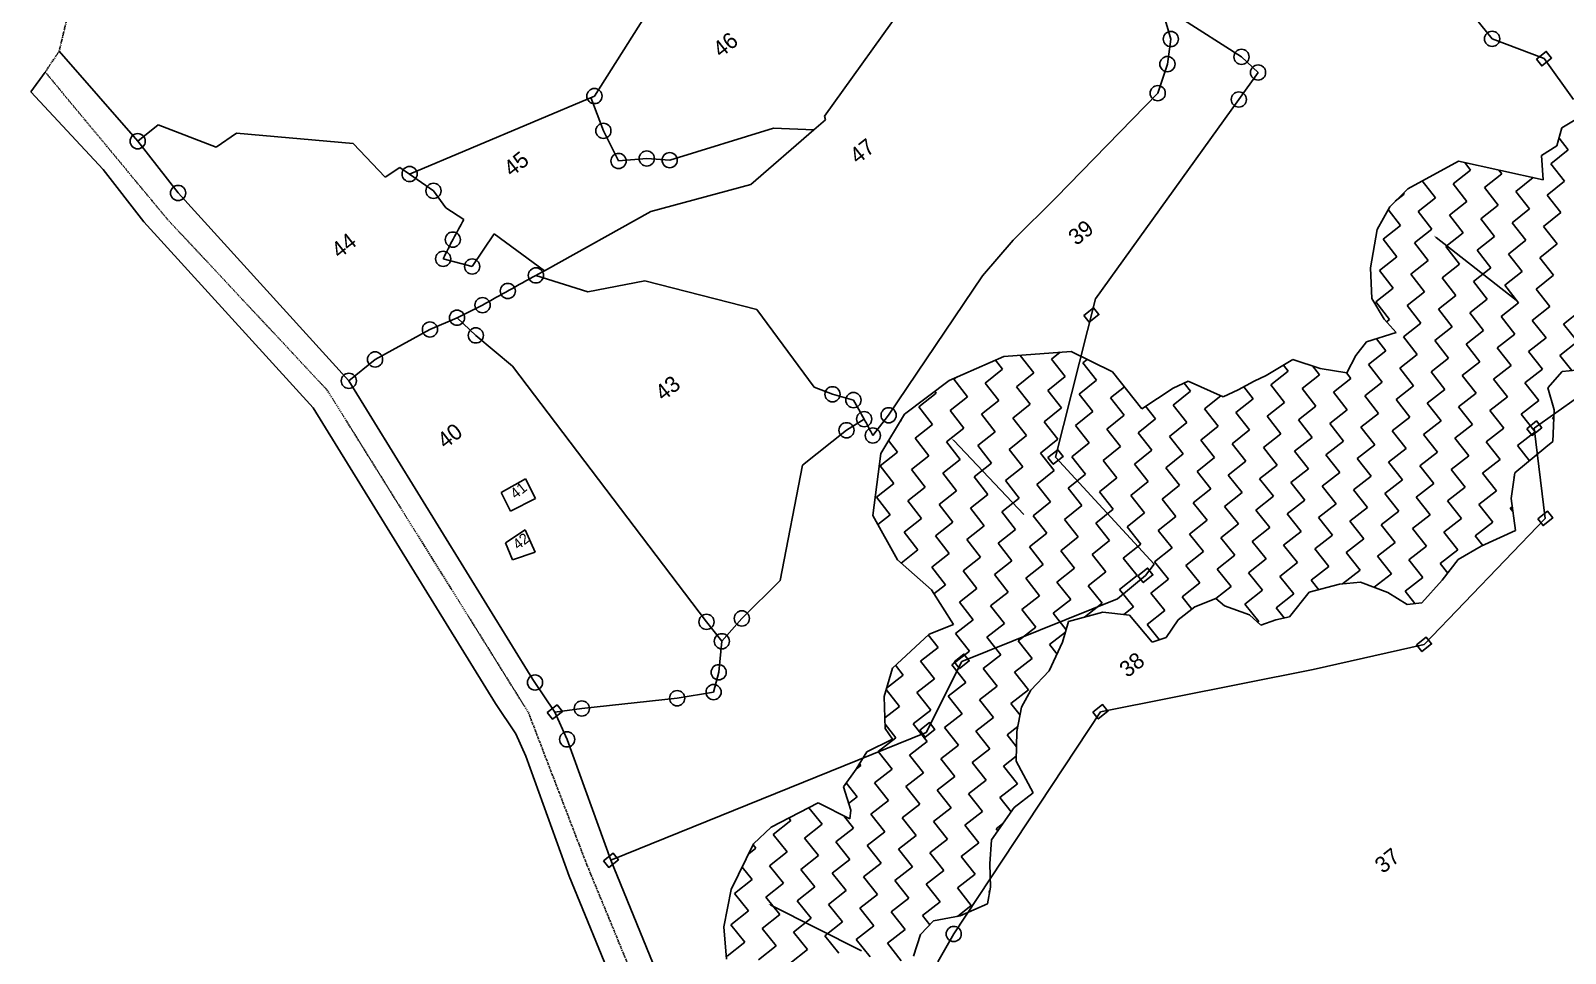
# Model space of a CAD drawing. Header units: metres. Extents: x 348758 to 350592, y 1757753 to 1760169.
# Drawn here: x 348758 to 349618, y 1758951 to 1759469 of the extents above; entities that cross this region are included whole.
import ezdxf

# ---------------------------------------------------------------- set-up
doc = ezdxf.new("R2010")
doc.units = ezdxf.units.M
doc.header["$MEASUREMENT"] = 0
doc.linetypes.add('DASHDOT', pattern=[1, 0.5, -0.25, 0, -0.25])
for name, color, linetype in [('OFF', 1, 'Continuous'), ('OTHERS', 1, 'Continuous'), ('POLY_HATCH', 12, 'Continuous'), ('POLY_PARCEL', 6, 'Continuous'), ('POLY_WATER', 4, 'Continuous'), ('SYM_ARROW', 1, 'Continuous'), ('TEXT_PARCEL', 7, 'Continuous'), ('V_BOUND_STREAM_LINE', 7, 'DASHDOT')]:
    doc.layers.add(name, color=color, linetype=linetype)
doc.styles.add('TEXT_MAP', font='')
doc.styles.get('TEXT_MAP').set_extended_font_data('Kruti Dev 050')

msp = doc.modelspace()

# ---------------------------------------------------------------- linework, layer by layer
for points in [[(349602.27, 1759452.64), (349607.73, 1759456.96), (349610.72, 1759453.17), (349605.25, 1759448.86)], [(349348.42, 1759308.88), (349353.89, 1759313.19), (349356.87, 1759309.41), (349351.41, 1759305.1)], [(349596.78, 1759245.38), (349602.24, 1759249.7), (349605.23, 1759245.92), (349599.76, 1759241.6)], [(349328.3, 1759229.22), (349333.77, 1759233.54), (349336.75, 1759229.76), (349331.29, 1759225.44)], [(349602.95, 1759194.81), (349608.42, 1759199.13), (349611.4, 1759195.35), (349605.94, 1759191.03)], [(349378.72, 1759162.86), (349384.19, 1759167.17), (349387.17, 1759163.39), (349381.71, 1759159.08)], [(349534.99, 1759124.12), (349540.46, 1759128.43), (349543.44, 1759124.65), (349537.98, 1759120.34)], [(349275.69, 1759114.63), (349281.16, 1759118.95), (349284.14, 1759115.17), (349278.68, 1759110.85)], [(349047.48, 1759086.18), (349052.95, 1759090.49), (349055.93, 1759086.71), (349050.47, 1759082.39)], [(349353.49, 1759086.37), (349358.96, 1759090.69), (349361.94, 1759086.91), (349356.48, 1759082.59)], [(349256.46, 1759076.23), (349261.93, 1759080.55), (349264.91, 1759076.77), (349259.45, 1759072.45)], [(349078.93, 1759003.08), (349084.39, 1759007.39), (349087.38, 1759003.61), (349081.91, 1758999.3)]]:
    msp.add_lwpolyline(points, close=True)
for centre in [(349397.2, 1759463.9), (349577.38, 1759463.99), (349395.27, 1759449.85), (349436.83, 1759453.88), (349446.11, 1759445.13), (349073.92, 1759431.91), (349389.83, 1759433.51), (349435.33, 1759429.99), (349078.93, 1759412.41), (348817.75, 1759406.58), (349087.45, 1759395.51), (349103.24, 1759396.89), (349116.13, 1759395.99), (348970.25, 1759388.2), (348983.66, 1759378.77), (348840.41, 1759377.56), (348994.52, 1759351.4), (348989.05, 1759340.64), (349005.34, 1759336.33), (349041.1, 1759331.35), (349025.32, 1759322.6), (349011.18, 1759314.65), (348981.67, 1759301.01), (348996.85, 1759307.63), (349007.38, 1759297.7), (348950.88, 1759284.21), (348936.19, 1759272.2), (349207.44, 1759264.68), (349219.18, 1759261.41), (349225.2, 1759250.74), (349238.93, 1759252.9), (349215.32, 1759244.48), (349230.04, 1759241.55), (349136.77, 1759137.03), (349156.57, 1759138.97), (349145.36, 1759126.15), (349040.59, 1759103.07), (349143.61, 1759108.76), (349120.29, 1759094.21), (349140.76, 1759097.67), (349066.82, 1759088.44), (349058.6, 1759071.14), (349275.43, 1758962)]:
    msp.add_circle(centre, 4.26)
at = {"layer": 'OFF'}
msp.add_line((348757.74, 1759434.3), (348765.9, 1759445.39), dxfattribs=at)
at = {"layer": 'OTHERS'}
for p, q in [((348757.74, 1759434.3), (348798.45, 1759390.65)), ((348798.45, 1759390.65), (348821.27, 1759361.43)), ((348821.27, 1759361.43), (348916.12, 1759257.09)), ((348916.12, 1759257.09), (349018.38, 1759091.29)), ((349018.38, 1759091.29), (349029.76, 1759074.27)), ((349029.76, 1759074.27), (349035.41, 1759061.73)), ((349035.41, 1759061.73), (349059.81, 1758994.34)), ((349059.81, 1758994.34), (349214.44, 1758616.96))]:
    msp.add_line(p, q, dxfattribs=at)
at = {"layer": 'POLY_HATCH'}
for p, q in [((349628.55, 1759421.37), (349616.54, 1759414.01)), ((349616.54, 1759414.01), (349613.76, 1759403.99)), ((349613.76, 1759403.99), (349605.16, 1759398.62)), ((349558.58, 1759395.32), (349530.08, 1759379.94)), ((349605.94, 1759384.99), (349558.58, 1759395.32)), ((349605.16, 1759398.62), (349605.94, 1759384.99)), ((349530.08, 1759379.94), (349519.95, 1759369.81)), ((349519.95, 1759369.81), (349512.87, 1759357.1)), ((349512.87, 1759357.1), (349509.14, 1759335.64)), ((349509.14, 1759335.64), (349509.9, 1759318.43)), ((349509.9, 1759318.43), (349516.89, 1759306.86)), ((349516.89, 1759306.86), (349523.57, 1759299.31)), ((349523.57, 1759299.31), (349507.02, 1759294.08)), ((349341.23, 1759288.69), (349303.47, 1759285.95)), ((349364.56, 1759277.2), (349341.23, 1759288.69)), ((349507.02, 1759294.08), (349500.94, 1759286.43)), ((349303.47, 1759285.95), (349272.81, 1759272.42)), ((349465.64, 1759284.2), (349450.64, 1759275.2)), ((349480.98, 1759279.22), (349465.64, 1759284.2)), ((349495.81, 1759276.68), (349480.98, 1759279.22)), ((349500.94, 1759286.43), (349495.81, 1759276.68)), ((349272.81, 1759272.42), (349247.87, 1759253.44)), ((349380.84, 1759256.58), (349364.56, 1759277.2)), ((349406.85, 1759271.97), (349398.44, 1759268.18)), ((349426.53, 1759263.3), (349406.85, 1759271.97)), ((349443.89, 1759272.01), (349434.94, 1759267.09)), ((349450.64, 1759275.2), (349443.89, 1759272.01)), ((349608.58, 1759268.37), (349616.69, 1759277.47)), ((349616.69, 1759277.47), (349628.39, 1759278.61)), ((349398.44, 1759268.18), (349380.84, 1759256.58)), ((349434.94, 1759267.09), (349426.53, 1759263.3)), ((349612.13, 1759255.89), (349608.58, 1759268.37)), ((349247.87, 1759253.44), (349234.53, 1759231.51)), ((349611.38, 1759238.16), (349612.13, 1759255.89)), ((349607.5, 1759235.1), (349611.38, 1759238.16)), ((349234.53, 1759231.51), (349230, 1759196.6)), ((349590.2, 1759220.54), (349607.5, 1759235.1)), ((349588.01, 1759206.22), (349590.2, 1759220.54)), ((349590.42, 1759188.35), (349588.01, 1759206.22)), ((349230, 1759196.6), (349243.81, 1759171.89)), ((349571.29, 1759179.54), (349590.42, 1759188.35)), ((349558.33, 1759172.01), (349571.29, 1759179.54)), ((349243.81, 1759171.89), (349262.91, 1759154.92)), ((349549.43, 1759160.49), (349558.33, 1759172.01)), ((349491.87, 1759158.19), (349503.56, 1759159.33)), ((349503.56, 1759159.33), (349518.96, 1759153.5)), ((349537.88, 1759147.77), (349549.43, 1759160.49)), ((349262.91, 1759154.92), (349275.36, 1759135.55)), ((349410.73, 1759145.56), (349422.34, 1759150.23)), ((349422.34, 1759150.23), (349427.38, 1759146.12)), ((349463.84, 1759139.84), (349474.74, 1759153.66)), ((349474.74, 1759153.66), (349491.87, 1759158.19)), ((349518.96, 1759153.5), (349529.71, 1759146.72)), ((349339.89, 1759137.27), (349359.11, 1759142.56)), ((349359.11, 1759142.56), (349373.98, 1759140.82)), ((349401.31, 1759138.12), (349410.73, 1759145.56)), ((349427.38, 1759146.12), (349441.35, 1759140.96)), ((349529.71, 1759146.72), (349537.88, 1759147.77)), ((349275.36, 1759135.55), (349261.57, 1759130.15)), ((349336.5, 1759125.61), (349339.89, 1759137.27)), ((349373.98, 1759140.82), (349386.78, 1759125.75)), ((349394.63, 1759128.35), (349401.31, 1759138.12)), ((349441.35, 1759140.96), (349447.71, 1759135.19)), ((349447.71, 1759135.19), (349456.11, 1759138.23)), ((349456.11, 1759138.23), (349463.84, 1759139.84)), ((349261.57, 1759130.15), (349241, 1759111.06)), ((349328.97, 1759109.54), (349336.5, 1759125.61)), ((349386.78, 1759125.75), (349394.63, 1759128.35)), ((349241, 1759111.06), (349236.35, 1759095.28)), ((349318.64, 1759098.69), (349328.97, 1759109.54)), ((349313.5, 1759089.24), (349318.64, 1759098.69)), ((349236.35, 1759095.28), (349237.01, 1759077.28)), ((349310.87, 1759075.48), (349313.5, 1759089.24)), ((349237.01, 1759077.28), (349241.07, 1759071.23)), ((349310.43, 1759058.95), (349310.87, 1759075.48)), ((349226.7, 1759064.15), (349220.78, 1759054.5)), ((349241.07, 1759071.23), (349226.7, 1759064.15)), ((349319.9, 1759041.25), (349310.43, 1759058.95)), ((349220.78, 1759054.5), (349213.63, 1759044.58)), ((349213.63, 1759044.58), (349217.65, 1759031.37)), ((349309.37, 1759032.94), (349319.9, 1759041.25)), ((349199.42, 1759035.5), (349173.12, 1759021.85)), ((349217.09, 1759026.66), (349199.42, 1759035.5)), ((349217.65, 1759031.37), (349217.09, 1759026.66)), ((349296.67, 1759014.83), (349309.37, 1759032.94)), ((349173.12, 1759021.85), (349163.2, 1759012.55)), ((349163.2, 1759012.55), (349150.62, 1758986.95)), ((349295.59, 1759001.38), (349296.67, 1759014.83)), ((349296.05, 1758988.26), (349295.59, 1759001.38)), ((349150.62, 1758986.95), (349146.54, 1758965.93)), ((349294.44, 1758978.9), (349296.05, 1758988.26)), ((349279.07, 1758972.16), (349294.44, 1758978.9)), ((349256.73, 1758961.71), (349264.17, 1758969.38)), ((349264.17, 1758969.38), (349279.07, 1758972.16)), ((349146.54, 1758965.93), (349147.99, 1758947.84)), ((349252.79, 1758949.61), (349256.73, 1758961.71))]:
    msp.add_line(p, q, dxfattribs=at)
at = {"layer": 'POLY_HATCH', "linetype": 'Continuous'}
for p, q in [((349620.09, 1759401.72), (349614.94, 1759408.25)), ((349610.27, 1759393.97), (349620.09, 1759401.72)), ((349565.32, 1759390.35), (349561.99, 1759394.58)), ((349618.02, 1759384.15), (349610.27, 1759393.97)), ((349545.69, 1759374.85), (349538.21, 1759384.33)), ((349555.51, 1759382.6), (349565.32, 1759390.35)), ((349563.26, 1759372.78), (349555.51, 1759382.6)), ((349573.07, 1759380.54), (349582.89, 1759388.29)), ((349582.89, 1759388.29), (349581.24, 1759390.38)), ((349590.64, 1759378.47), (349600.43, 1759386.2)), ((349608.21, 1759376.4), (349618.02, 1759384.15)), ((349523.03, 1759372.9), (349528.12, 1759376.92)), ((349528.12, 1759376.92), (349527.65, 1759377.52)), ((349535.87, 1759367.1), (349545.69, 1759374.85)), ((349580.82, 1759370.72), (349573.07, 1759380.54)), ((349598.39, 1759368.65), (349590.64, 1759378.47)), ((349615.96, 1759366.59), (349608.21, 1759376.4)), ((349526.06, 1759359.35), (349519.06, 1759368.22)), ((349543.62, 1759357.28), (349535.87, 1759367.1)), ((349553.44, 1759365.03), (349563.26, 1759372.78)), ((349561.19, 1759355.22), (349553.44, 1759365.03)), ((349571.01, 1759362.97), (349580.82, 1759370.72)), ((349588.58, 1759360.9), (349598.39, 1759368.65)), ((349606.14, 1759358.84), (349615.96, 1759366.59)), ((349516.24, 1759351.6), (349526.06, 1759359.35)), ((349533.81, 1759349.53), (349543.62, 1759357.28)), ((349578.76, 1759353.15), (349571.01, 1759362.97)), ((349596.33, 1759351.09), (349588.58, 1759360.9)), ((349613.89, 1759349.02), (349606.14, 1759358.84)), ((349523.99, 1759341.78), (349516.24, 1759351.6)), ((349541.56, 1759339.72), (349533.81, 1759349.53)), ((349551.38, 1759347.47), (349561.19, 1759355.22)), ((349568.94, 1759345.4), (349578.76, 1759353.15)), ((349586.51, 1759343.34), (349596.33, 1759351.09)), ((349604.08, 1759341.27), (349613.89, 1759349.02)), ((349514.18, 1759334.03), (349523.99, 1759341.78)), ((349531.74, 1759331.97), (349541.56, 1759339.72)), ((349559.13, 1759337.65), (349551.38, 1759347.47)), ((349576.69, 1759335.58), (349568.94, 1759345.4)), ((349594.26, 1759333.52), (349586.51, 1759343.34)), ((349611.83, 1759331.45), (349604.08, 1759341.27)), ((349521.93, 1759324.22), (349514.18, 1759334.03)), ((349539.49, 1759322.15), (349531.74, 1759331.97)), ((349549.31, 1759329.9), (349559.13, 1759337.65)), ((349566.88, 1759327.83), (349576.69, 1759335.58)), ((349584.44, 1759325.77), (349594.26, 1759333.52)), ((349602.01, 1759323.7), (349611.83, 1759331.45)), ((349512.11, 1759316.47), (349521.93, 1759324.22)), ((349529.68, 1759314.4), (349539.49, 1759322.15)), ((349557.06, 1759320.08), (349549.31, 1759329.9)), ((349574.63, 1759318.02), (349566.88, 1759327.83)), ((349592.19, 1759315.95), (349584.44, 1759325.77)), ((349609.76, 1759313.89), (349602.01, 1759323.7)), ((349519.86, 1759306.65), (349512.11, 1759316.47)), ((349537.43, 1759304.58), (349529.68, 1759314.4)), ((349547.24, 1759312.33), (349557.06, 1759320.08)), ((349564.81, 1759310.27), (349574.63, 1759318.02)), ((349582.38, 1759308.2), (349592.19, 1759315.95)), ((349599.94, 1759306.14), (349609.76, 1759313.89)), ((349518.22, 1759305.36), (349519.86, 1759306.65)), ((349554.99, 1759302.52), (349547.24, 1759312.33)), ((349572.56, 1759300.45), (349564.81, 1759310.27)), ((349590.13, 1759298.38), (349582.38, 1759308.2)), ((349607.69, 1759296.32), (349599.94, 1759306.14)), ((349617.51, 1759304.07), (349627.33, 1759311.82)), ((349527.61, 1759296.83), (349537.43, 1759304.58)), ((349535.36, 1759287.02), (349527.61, 1759296.83)), ((349545.18, 1759294.77), (349554.99, 1759302.52)), ((349562.74, 1759292.7), (349572.56, 1759300.45)), ((349580.31, 1759290.63), (349590.13, 1759298.38)), ((349597.88, 1759288.57), (349607.69, 1759296.32)), ((349625.26, 1759294.25), (349617.51, 1759304.07)), ((349330.24, 1759284.43), (349335.08, 1759288.25)), ((349507.98, 1759281.33), (349517.79, 1759289.08)), ((349517.79, 1759289.08), (349512.48, 1759295.81)), ((349552.93, 1759284.95), (349545.18, 1759294.77)), ((349570.49, 1759282.88), (349562.74, 1759292.7)), ((349588.06, 1759280.82), (349580.31, 1759290.63)), ((349605.63, 1759278.75), (349597.88, 1759288.57)), ((349615.44, 1759286.5), (349625.26, 1759294.25)), ((349302.86, 1759278.74), (349298.8, 1759283.89)), ((349312.67, 1759286.49), (349312.85, 1759286.63)), ((349320.42, 1759276.68), (349312.67, 1759286.49)), ((349337.99, 1759274.61), (349330.24, 1759284.43)), ((349347.81, 1759282.36), (349350.22, 1759284.26)), ((349355.56, 1759272.54), (349347.81, 1759282.36)), ((349463.03, 1759277.71), (349460.39, 1759281.05)), ((349480.59, 1759275.65), (349476.67, 1759280.61)), ((349515.73, 1759271.52), (349507.98, 1759281.33)), ((349525.54, 1759279.27), (349535.36, 1759287.02)), ((349533.29, 1759269.45), (349525.54, 1759279.27)), ((349543.11, 1759277.2), (349552.93, 1759284.95)), ((349560.68, 1759275.13), (349570.49, 1759282.88)), ((349578.24, 1759273.07), (349588.06, 1759280.82)), ((349622.16, 1759278), (349615.44, 1759286.5)), ((349275.47, 1759273.06), (349277.02, 1759274.28)), ((349283.22, 1759263.24), (349275.47, 1759273.06)), ((349293.04, 1759270.99), (349302.86, 1759278.74)), ((349300.79, 1759261.18), (349293.04, 1759270.99)), ((349310.61, 1759268.93), (349320.42, 1759276.68)), ((349328.17, 1759266.86), (349337.99, 1759274.61)), ((349345.74, 1759264.79), (349355.56, 1759272.54)), ((349408.26, 1759266.35), (349404.61, 1759270.96)), ((349453.21, 1759269.96), (349463.03, 1759277.71)), ((349470.78, 1759267.9), (349480.59, 1759275.65)), ((349488.34, 1759265.83), (349498.16, 1759273.58)), ((349498.16, 1759273.58), (349495.7, 1759276.7)), ((349505.91, 1759263.77), (349515.73, 1759271.52)), ((349550.86, 1759267.38), (349543.11, 1759277.2)), ((349568.43, 1759265.32), (349560.68, 1759275.13)), ((349585.99, 1759263.25), (349578.24, 1759273.07)), ((349595.81, 1759271), (349605.63, 1759278.75)), ((349603.56, 1759261.18), (349595.81, 1759271)), ((349255.84, 1759257.56), (349265.66, 1759265.31)), ((349265.66, 1759265.31), (349264.83, 1759266.35)), ((349273.41, 1759255.49), (349283.22, 1759263.24)), ((349318.36, 1759259.11), (349310.61, 1759268.93)), ((349335.93, 1759257.04), (349328.17, 1759266.86)), ((349353.49, 1759254.98), (349345.74, 1759264.79)), ((349363.31, 1759262.73), (349371.12, 1759268.89)), ((349371.06, 1759252.91), (349363.31, 1759262.73)), ((349398.44, 1759258.6), (349408.26, 1759266.35)), ((349416.01, 1759256.53), (349425.28, 1759263.85)), ((349433.58, 1759254.46), (349443.39, 1759262.21)), ((349443.39, 1759262.21), (349438.15, 1759268.85)), ((349460.96, 1759260.15), (349453.21, 1759269.96)), ((349478.53, 1759258.08), (349470.78, 1759267.9)), ((349496.09, 1759256.02), (349488.34, 1759265.83)), ((349513.66, 1759253.95), (349505.91, 1759263.77)), ((349523.48, 1759261.7), (349533.29, 1759269.45)), ((349531.23, 1759251.88), (349523.48, 1759261.7)), ((349541.04, 1759259.63), (349550.86, 1759267.38)), ((349558.61, 1759257.57), (349568.43, 1759265.32)), ((349576.18, 1759255.5), (349585.99, 1759263.25)), ((349263.59, 1759247.74), (349255.84, 1759257.56)), ((349281.16, 1759245.68), (349273.41, 1759255.49)), ((349290.97, 1759253.43), (349300.79, 1759261.18)), ((349298.73, 1759243.61), (349290.97, 1759253.43)), ((349308.54, 1759251.36), (349318.36, 1759259.11)), ((349326.11, 1759249.29), (349335.93, 1759257.04)), ((349343.68, 1759247.23), (349353.49, 1759254.98)), ((349388.63, 1759250.85), (349382.99, 1759257.99)), ((349406.19, 1759248.78), (349398.44, 1759258.6)), ((349423.76, 1759246.71), (349416.01, 1759256.53)), ((349441.33, 1759244.65), (349433.58, 1759254.46)), ((349451.14, 1759252.4), (349460.96, 1759260.15)), ((349468.71, 1759250.33), (349478.53, 1759258.08)), ((349486.28, 1759248.26), (349496.09, 1759256.02)), ((349503.84, 1759246.2), (349513.66, 1759253.95)), ((349548.79, 1759249.82), (349541.04, 1759259.63)), ((349566.36, 1759247.75), (349558.61, 1759257.57)), ((349583.93, 1759245.68), (349576.18, 1759255.5)), ((349593.74, 1759253.43), (349603.56, 1759261.18)), ((349601.5, 1759243.62), (349593.74, 1759253.43)), ((349245.32, 1759249.25), (349246.02, 1759249.81)), ((349246.02, 1759249.81), (349245.82, 1759250.07)), ((349253.77, 1759239.99), (349263.59, 1759247.74)), ((349271.34, 1759237.93), (349281.16, 1759245.68)), ((349316.29, 1759241.54), (349308.54, 1759251.36)), ((349333.86, 1759239.48), (349326.11, 1759249.29)), ((349351.43, 1759237.41), (349343.68, 1759247.23)), ((349361.24, 1759245.16), (349371.06, 1759252.91)), ((349368.99, 1759235.34), (349361.24, 1759245.16)), ((349378.81, 1759243.1), (349388.63, 1759250.85)), ((349396.38, 1759241.03), (349406.19, 1759248.78)), ((349413.94, 1759238.96), (349423.76, 1759246.71)), ((349431.51, 1759236.9), (349441.33, 1759244.65)), ((349458.89, 1759242.58), (349451.14, 1759252.4)), ((349476.46, 1759240.51), (349468.71, 1759250.33)), ((349494.03, 1759238.45), (349486.28, 1759248.26)), ((349511.59, 1759236.38), (349503.84, 1759246.2)), ((349521.41, 1759244.13), (349531.23, 1759251.88)), ((349538.98, 1759242.07), (349548.79, 1759249.82)), ((349556.54, 1759240), (349566.36, 1759247.75)), ((349574.11, 1759237.93), (349583.93, 1759245.68)), ((349611.31, 1759251.37), (349611.96, 1759251.88)), ((349611.91, 1759250.61), (349611.31, 1759251.37)), ((349243.96, 1759232.24), (349238.88, 1759238.67)), ((349261.53, 1759230.18), (349253.77, 1759239.99)), ((349279.09, 1759228.11), (349271.34, 1759237.93)), ((349288.91, 1759235.86), (349298.73, 1759243.61)), ((349306.48, 1759233.79), (349316.29, 1759241.54)), ((349324.04, 1759231.73), (349333.86, 1759239.48)), ((349341.61, 1759229.66), (349351.43, 1759237.41)), ((349386.56, 1759233.28), (349378.81, 1759243.1)), ((349404.13, 1759231.21), (349396.38, 1759241.03)), ((349421.69, 1759229.15), (349413.94, 1759238.96)), ((349439.26, 1759227.08), (349431.51, 1759236.9)), ((349449.08, 1759234.83), (349458.89, 1759242.58)), ((349466.64, 1759232.76), (349476.46, 1759240.51)), ((349484.21, 1759230.7), (349494.03, 1759238.45)), ((349501.78, 1759228.63), (349511.59, 1759236.38)), ((349529.16, 1759234.32), (349521.41, 1759244.13)), ((349546.73, 1759232.25), (349538.98, 1759242.07)), ((349564.29, 1759230.18), (349556.54, 1759240)), ((349581.86, 1759228.12), (349574.11, 1759237.93)), ((349591.68, 1759235.87), (349601.5, 1759243.62)), ((349234.14, 1759224.49), (349243.96, 1759232.24)), ((349251.71, 1759222.43), (349261.53, 1759230.18)), ((349269.28, 1759220.36), (349279.09, 1759228.11)), ((349296.66, 1759226.04), (349288.91, 1759235.86)), ((349314.23, 1759223.98), (349306.48, 1759233.79)), ((349331.79, 1759221.91), (349324.04, 1759231.73)), ((349349.36, 1759219.84), (349341.61, 1759229.66)), ((349359.18, 1759227.59), (349368.99, 1759235.34)), ((349366.93, 1759217.78), (349359.18, 1759227.59)), ((349376.74, 1759225.53), (349386.56, 1759233.28)), ((349394.31, 1759223.46), (349404.13, 1759231.21)), ((349411.88, 1759221.4), (349421.69, 1759229.15)), ((349456.83, 1759225.01), (349449.08, 1759234.83)), ((349474.39, 1759222.95), (349466.64, 1759232.76)), ((349491.96, 1759220.88), (349484.21, 1759230.7)), ((349509.53, 1759218.82), (349501.78, 1759228.63)), ((349519.34, 1759226.57), (349529.16, 1759234.32)), ((349536.91, 1759224.5), (349546.73, 1759232.25)), ((349554.48, 1759222.43), (349564.29, 1759230.18)), ((349572.05, 1759220.37), (349581.86, 1759228.12)), ((349598.36, 1759227.41), (349591.68, 1759235.87)), ((349241.89, 1759214.67), (349234.14, 1759224.49)), ((349259.46, 1759212.61), (349251.71, 1759222.43)), ((349277.03, 1759210.54), (349269.28, 1759220.36)), ((349286.84, 1759218.29), (349296.66, 1759226.04)), ((349304.41, 1759216.23), (349314.23, 1759223.98)), ((349321.98, 1759214.16), (349331.79, 1759221.91)), ((349339.54, 1759212.09), (349349.36, 1759219.84)), ((349384.49, 1759215.71), (349376.74, 1759225.53)), ((349402.06, 1759213.65), (349394.31, 1759223.46)), ((349419.63, 1759211.58), (349411.88, 1759221.4)), ((349429.44, 1759219.33), (349439.26, 1759227.08)), ((349437.19, 1759209.51), (349429.44, 1759219.33)), ((349447.01, 1759217.26), (349456.83, 1759225.01)), ((349464.58, 1759215.2), (349474.39, 1759222.95)), ((349482.14, 1759213.13), (349491.96, 1759220.88)), ((349499.71, 1759211.06), (349509.53, 1759218.82)), ((349527.09, 1759216.75), (349519.34, 1759226.57)), ((349544.66, 1759214.68), (349536.91, 1759224.5)), ((349562.23, 1759212.62), (349554.48, 1759222.43)), ((349579.8, 1759210.55), (349572.05, 1759220.37)), ((349232.08, 1759206.92), (349241.89, 1759214.67)), ((349249.64, 1759204.86), (349259.46, 1759212.61)), ((349267.21, 1759202.79), (349277.03, 1759210.54)), ((349294.59, 1759208.48), (349286.84, 1759218.29)), ((349312.16, 1759206.41), (349304.41, 1759216.23)), ((349329.73, 1759204.34), (349321.98, 1759214.16)), ((349347.29, 1759202.28), (349339.54, 1759212.09)), ((349357.11, 1759210.03), (349366.93, 1759217.78)), ((349374.68, 1759207.96), (349384.49, 1759215.71)), ((349392.24, 1759205.9), (349402.06, 1759213.65)), ((349409.81, 1759203.83), (349419.63, 1759211.58)), ((349454.76, 1759207.45), (349447.01, 1759217.26)), ((349472.33, 1759205.38), (349464.58, 1759215.2)), ((349489.89, 1759203.31), (349482.14, 1759213.13)), ((349507.46, 1759201.25), (349499.71, 1759211.06)), ((349517.28, 1759209), (349527.09, 1759216.75)), ((349534.85, 1759206.93), (349544.66, 1759214.68)), ((349552.41, 1759204.87), (349562.23, 1759212.62)), ((349569.98, 1759202.8), (349579.8, 1759210.55)), ((349589.61, 1759218.3), (349589.89, 1759218.52)), ((349589.82, 1759218.04), (349589.61, 1759218.3)), ((349239.83, 1759197.11), (349232.08, 1759206.92)), ((349257.39, 1759195.04), (349249.64, 1759204.86)), ((349274.96, 1759192.98), (349267.21, 1759202.79)), ((349284.78, 1759200.73), (349294.59, 1759208.48)), ((349302.34, 1759198.66), (349312.16, 1759206.41)), ((349319.91, 1759196.59), (349329.73, 1759204.34)), ((349337.48, 1759194.53), (349347.29, 1759202.28)), ((349364.86, 1759200.21), (349357.11, 1759210.03)), ((349382.43, 1759198.14), (349374.68, 1759207.96)), ((349399.99, 1759196.08), (349392.24, 1759205.9)), ((349417.56, 1759194.01), (349409.81, 1759203.83)), ((349427.38, 1759201.76), (349437.19, 1759209.51)), ((349435.13, 1759191.95), (349427.38, 1759201.76)), ((349444.94, 1759199.7), (349454.76, 1759207.45)), ((349462.51, 1759197.63), (349472.33, 1759205.38)), ((349480.08, 1759195.56), (349489.89, 1759203.31)), ((349525.03, 1759199.18), (349517.28, 1759209)), ((349542.6, 1759197.12), (349534.85, 1759206.93)), ((349560.16, 1759195.05), (349552.41, 1759204.87)), ((349577.73, 1759192.98), (349569.98, 1759202.8)), ((349587.55, 1759200.73), (349588.63, 1759201.59)), ((349232.82, 1759191.57), (349239.83, 1759197.11)), ((349247.58, 1759187.29), (349257.39, 1759195.04)), ((349265.14, 1759185.22), (349274.96, 1759192.98)), ((349292.53, 1759190.91), (349284.78, 1759200.73)), ((349310.09, 1759188.84), (349302.34, 1759198.66)), ((349327.66, 1759186.78), (349319.91, 1759196.59)), ((349345.23, 1759184.71), (349337.48, 1759194.53)), ((349355.04, 1759192.46), (349364.86, 1759200.21)), ((349372.61, 1759190.39), (349382.43, 1759198.14)), ((349390.18, 1759188.33), (349399.99, 1759196.08)), ((349407.74, 1759186.26), (349417.56, 1759194.01)), ((349452.69, 1759189.88), (349444.94, 1759199.7)), ((349470.26, 1759187.81), (349462.51, 1759197.63)), ((349487.83, 1759185.75), (349480.08, 1759195.56)), ((349497.65, 1759193.5), (349507.46, 1759201.25)), ((349505.4, 1759183.68), (349497.65, 1759193.5)), ((349515.21, 1759191.43), (349525.03, 1759199.18)), ((349532.78, 1759189.37), (349542.6, 1759197.12)), ((349550.35, 1759187.3), (349560.16, 1759195.05)), ((349567.91, 1759185.23), (349577.73, 1759192.98)), ((349589, 1759198.9), (349587.55, 1759200.73)), ((349255.33, 1759177.47), (349247.58, 1759187.29)), ((349272.89, 1759175.41), (349265.14, 1759185.22)), ((349282.71, 1759183.16), (349292.53, 1759190.91)), ((349300.28, 1759181.09), (349310.09, 1759188.84)), ((349317.84, 1759179.03), (349327.66, 1759186.78)), ((349335.41, 1759176.96), (349345.23, 1759184.71)), ((349362.79, 1759182.64), (349355.04, 1759192.46)), ((349380.36, 1759180.58), (349372.61, 1759190.39)), ((349397.93, 1759178.51), (349390.18, 1759188.33)), ((349415.49, 1759176.45), (349407.74, 1759186.26)), ((349425.31, 1759184.2), (349435.13, 1759191.95)), ((349442.88, 1759182.13), (349452.69, 1759189.88)), ((349460.45, 1759180.06), (349470.26, 1759187.81)), ((349478.01, 1759178), (349487.83, 1759185.75)), ((349522.96, 1759181.62), (349515.21, 1759191.43)), ((349540.53, 1759179.55), (349532.78, 1759189.37)), ((349558.1, 1759177.48), (349550.35, 1759187.3)), ((349572.11, 1759179.92), (349567.91, 1759185.23)), ((349245.9, 1759170.04), (349255.33, 1759177.47)), ((349290.46, 1759173.34), (349282.71, 1759183.16)), ((349308.03, 1759171.28), (349300.28, 1759181.09)), ((349325.59, 1759169.21), (349317.84, 1759179.03)), ((349343.16, 1759167.14), (349335.41, 1759176.96)), ((349352.98, 1759174.89), (349362.79, 1759182.64)), ((349370.54, 1759172.83), (349380.36, 1759180.58)), ((349388.11, 1759170.76), (349397.93, 1759178.51)), ((349405.68, 1759168.7), (349415.49, 1759176.45)), ((349433.06, 1759174.38), (349425.31, 1759184.2)), ((349450.63, 1759172.31), (349442.88, 1759182.13)), ((349468.2, 1759170.25), (349460.45, 1759180.06)), ((349485.76, 1759168.18), (349478.01, 1759178)), ((349495.58, 1759175.93), (349505.4, 1759183.68)), ((349503.33, 1759166.11), (349495.58, 1759175.93)), ((349513.15, 1759173.86), (349522.96, 1759181.62)), ((349530.71, 1759171.8), (349540.53, 1759179.55)), ((349548.28, 1759169.73), (349558.1, 1759177.48)), ((349263.08, 1759167.66), (349272.89, 1759175.41)), ((349270.83, 1759157.84), (349263.08, 1759167.66)), ((349280.64, 1759165.59), (349290.46, 1759173.34)), ((349298.21, 1759163.53), (349308.03, 1759171.28)), ((349315.78, 1759161.46), (349325.59, 1759169.21)), ((349333.34, 1759159.39), (349343.16, 1759167.14)), ((349360.73, 1759165.08), (349352.98, 1759174.89)), ((349378.29, 1759163.01), (349370.54, 1759172.83)), ((349395.86, 1759160.94), (349388.11, 1759170.76)), ((349413.43, 1759158.88), (349405.68, 1759168.7)), ((349423.25, 1759166.63), (349433.06, 1759174.38)), ((349440.81, 1759164.56), (349450.63, 1759172.31)), ((349458.38, 1759162.5), (349468.2, 1759170.25)), ((349475.95, 1759160.43), (349485.76, 1759168.18)), ((349520.9, 1759164.05), (349513.15, 1759173.86)), ((349538.46, 1759161.98), (349530.71, 1759171.8)), ((349552.47, 1759164.42), (349548.28, 1759169.73)), ((349288.39, 1759155.78), (349280.64, 1759165.59)), ((349305.96, 1759153.71), (349298.21, 1759163.53)), ((349323.53, 1759151.64), (349315.78, 1759161.46)), ((349341.09, 1759149.58), (349333.34, 1759159.39)), ((349350.91, 1759157.33), (349360.73, 1759165.08)), ((349368.48, 1759155.26), (349378.29, 1759163.01)), ((349386.05, 1759153.19), (349395.86, 1759160.94)), ((349403.61, 1759151.13), (349413.43, 1759158.88)), ((349431, 1759156.81), (349423.25, 1759166.63)), ((349448.56, 1759154.75), (349440.81, 1759164.56)), ((349466.13, 1759152.68), (349458.38, 1759162.5)), ((349480.16, 1759155.09), (349475.95, 1759160.43)), ((349493.51, 1759158.36), (349503.33, 1759166.11)), ((349511.24, 1759156.42), (349520.9, 1759164.05)), ((349528.65, 1759154.23), (349538.46, 1759161.98)), ((349264.33, 1759152.71), (349270.83, 1759157.84)), ((349278.58, 1759148.02), (349288.39, 1759155.78)), ((349296.14, 1759145.96), (349305.96, 1759153.71)), ((349313.71, 1759143.89), (349323.53, 1759151.64)), ((349358.66, 1759147.51), (349350.91, 1759157.33)), ((349376.23, 1759145.44), (349368.48, 1759155.26)), ((349393.8, 1759143.38), (349386.05, 1759153.19)), ((349409.06, 1759144.23), (349403.61, 1759151.13)), ((349422.5, 1759150.1), (349431, 1759156.81)), ((349438.75, 1759147), (349448.56, 1759154.75)), ((349456.31, 1759144.93), (349466.13, 1759152.68)), ((349493.53, 1759158.35), (349493.51, 1759158.36)), ((349534.13, 1759147.29), (349528.65, 1759154.23)), ((349286.33, 1759138.21), (349278.58, 1759148.02)), ((349303.89, 1759136.14), (349296.14, 1759145.96)), ((349321.46, 1759134.08), (349313.71, 1759143.89)), ((349331.28, 1759141.83), (349341.09, 1759149.58)), ((349338.54, 1759132.63), (349331.28, 1759141.83)), ((349348.85, 1759139.76), (349358.66, 1759147.51)), ((349370.83, 1759141.19), (349376.23, 1759145.44)), ((349383.98, 1759135.63), (349393.8, 1759143.38)), ((349446.5, 1759137.18), (349438.75, 1759147)), ((349460.83, 1759139.21), (349456.31, 1759144.93)), ((349276.51, 1759130.46), (349286.33, 1759138.21)), ((349294.08, 1759128.39), (349303.89, 1759136.14)), ((349311.65, 1759126.33), (349321.46, 1759134.08)), ((349348.86, 1759139.74), (349348.85, 1759139.76)), ((349390.74, 1759127.06), (349383.98, 1759135.63)), ((349445.97, 1759136.77), (349446.5, 1759137.18)), ((349266.69, 1759122.71), (349261.14, 1759129.75)), ((349284.26, 1759120.64), (349276.51, 1759130.46)), ((349301.83, 1759118.58), (349294.08, 1759128.39)), ((349319.4, 1759116.51), (349311.65, 1759126.33)), ((349329.21, 1759124.26), (349338.17, 1759131.33)), ((349333.39, 1759118.97), (349329.21, 1759124.26)), ((349256.88, 1759114.96), (349266.69, 1759122.71)), ((349274.45, 1759112.89), (349284.26, 1759120.64)), ((349292.01, 1759110.82), (349301.83, 1759118.58)), ((349309.58, 1759108.76), (349319.4, 1759116.51)), ((349237.68, 1759099.8), (349247.06, 1759107.21)), ((349247.06, 1759107.21), (349242.74, 1759112.68)), ((349264.63, 1759105.14), (349256.88, 1759114.96)), ((349282.2, 1759103.07), (349274.45, 1759112.89)), ((349299.76, 1759101.01), (349292.01, 1759110.82)), ((349317.33, 1759098.94), (349309.58, 1759108.76)), ((349245, 1759089.64), (349237.49, 1759099.15)), ((349254.81, 1759097.39), (349264.63, 1759105.14)), ((349272.38, 1759095.32), (349282.2, 1759103.07)), ((349289.95, 1759093.26), (349299.76, 1759101.01)), ((349307.51, 1759091.19), (349317.33, 1759098.94)), ((349236.79, 1759083.16), (349245, 1759089.64)), ((349262.56, 1759087.57), (349254.81, 1759097.39)), ((349280.13, 1759085.51), (349272.38, 1759095.32)), ((349297.7, 1759083.44), (349289.95, 1759093.26)), ((349312.64, 1759084.7), (349307.51, 1759091.19)), ((349252.75, 1759079.82), (349262.56, 1759087.57)), ((349270.31, 1759077.76), (349280.13, 1759085.51)), ((349287.88, 1759075.69), (349297.7, 1759083.44)), ((349242.93, 1759072.07), (349236.92, 1759079.68)), ((349260.5, 1759070.01), (349252.75, 1759079.82)), ((349278.06, 1759067.94), (349270.31, 1759077.76)), ((349295.63, 1759065.87), (349287.88, 1759075.69)), ((349305.45, 1759073.62), (349311.42, 1759078.34)), ((349310.65, 1759067.04), (349305.45, 1759073.62)), ((349233.11, 1759064.32), (349242.93, 1759072.07)), ((349240.86, 1759054.51), (349233.11, 1759064.32)), ((349250.68, 1759062.26), (349260.5, 1759070.01)), ((349268.25, 1759060.19), (349278.06, 1759067.94)), ((349285.81, 1759058.12), (349295.63, 1759065.87)), ((349220.89, 1759054.67), (349223.3, 1759056.57)), ((349223.3, 1759056.57), (349222.6, 1759057.46)), ((349258.43, 1759052.44), (349250.68, 1759062.26)), ((349276, 1759050.37), (349268.25, 1759060.19)), ((349293.56, 1759048.31), (349285.81, 1759058.12)), ((349303.38, 1759056.06), (349310.5, 1759061.68)), ((349311.13, 1759046.24), (349303.38, 1759056.06)), ((349221.23, 1759039.01), (349215.16, 1759046.7)), ((349231.05, 1759046.76), (349240.86, 1759054.51)), ((349238.8, 1759036.94), (349231.05, 1759046.76)), ((349248.61, 1759044.69), (349258.43, 1759052.44)), ((349266.18, 1759042.62), (349276, 1759050.37)), ((349283.75, 1759040.56), (349293.56, 1759048.31)), ((349216.47, 1759035.25), (349221.23, 1759039.01)), ((349256.36, 1759034.87), (349248.61, 1759044.69)), ((349273.93, 1759032.81), (349266.18, 1759042.62)), ((349291.5, 1759030.74), (349283.75, 1759040.56)), ((349301.31, 1759038.49), (349311.13, 1759046.24)), ((349307.64, 1759030.48), (349301.31, 1759038.49)), ((349201.6, 1759023.5), (349194.25, 1759032.81)), ((349228.98, 1759029.19), (349238.8, 1759036.94)), ((349246.55, 1759027.12), (349256.36, 1759034.87)), ((349264.11, 1759025.06), (349273.93, 1759032.81)), ((349281.68, 1759022.99), (349291.5, 1759030.74)), ((349174.21, 1759017.82), (349184.03, 1759025.57)), ((349184.03, 1759025.57), (349182.94, 1759026.95)), ((349191.78, 1759015.75), (349201.6, 1759023.5)), ((349209.35, 1759013.69), (349219.16, 1759021.44)), ((349219.16, 1759021.44), (349213.71, 1759028.35)), ((349236.73, 1759019.37), (349228.98, 1759029.19)), ((349254.3, 1759017.31), (349246.55, 1759027.12)), ((349271.86, 1759015.24), (349264.11, 1759025.06)), ((349289.43, 1759013.17), (349281.68, 1759022.99)), ((349299.25, 1759020.92), (349303.06, 1759023.93)), ((349300.15, 1759019.78), (349299.25, 1759020.92)), ((349181.96, 1759008), (349174.21, 1759017.82)), ((349199.53, 1759005.94), (349191.78, 1759015.75)), ((349217.1, 1759003.87), (349209.35, 1759013.69)), ((349226.91, 1759011.62), (349236.73, 1759019.37)), ((349244.48, 1759009.56), (349254.3, 1759017.31)), ((349262.05, 1759007.49), (349271.86, 1759015.24)), ((349279.61, 1759005.42), (349289.43, 1759013.17)), ((349160.45, 1759006.96), (349164.4, 1759010.07)), ((349164.4, 1759010.07), (349162.91, 1759011.96)), ((349172.15, 1759000.25), (349181.96, 1759008)), ((349189.71, 1758998.19), (349199.53, 1759005.94)), ((349207.28, 1758996.12), (349217.1, 1759003.87)), ((349234.66, 1759001.81), (349226.91, 1759011.62)), ((349252.23, 1758999.74), (349244.48, 1759009.56)), ((349269.8, 1758997.67), (349262.05, 1759007.49)), ((349287.36, 1758995.61), (349279.61, 1759005.42)), ((349162.33, 1758992.5), (349156.8, 1758999.51)), ((349179.9, 1758990.44), (349172.15, 1759000.25)), ((349197.46, 1758988.37), (349189.71, 1758998.19)), ((349215.03, 1758986.3), (349207.28, 1758996.12)), ((349224.85, 1758994.06), (349234.66, 1759001.81)), ((349242.41, 1758991.99), (349252.23, 1758999.74)), ((349259.98, 1758989.92), (349269.8, 1758997.67)), ((349277.55, 1758987.86), (349287.36, 1758995.61)), ((349152.51, 1758984.75), (349162.33, 1758992.5)), ((349170.08, 1758982.69), (349179.9, 1758990.44)), ((349187.65, 1758980.62), (349197.46, 1758988.37)), ((349205.21, 1758978.55), (349215.03, 1758986.3)), ((349232.6, 1758984.24), (349224.85, 1758994.06)), ((349250.16, 1758982.17), (349242.41, 1758991.99)), ((349267.73, 1758980.11), (349259.98, 1758989.92)), ((349285.3, 1758978.04), (349277.55, 1758987.86)), ((349160.26, 1758974.94), (349152.51, 1758984.75)), ((349177.83, 1758972.87), (349170.08, 1758982.69)), ((349195.4, 1758970.8), (349187.65, 1758980.62)), ((349212.96, 1758968.74), (349205.21, 1758978.55)), ((349222.78, 1758976.49), (349232.6, 1758984.24)), ((349240.35, 1758974.42), (349250.16, 1758982.17)), ((349257.92, 1758972.36), (349267.73, 1758980.11)), ((349277.47, 1758971.86), (349285.3, 1758978.04)), ((349295.12, 1758985.79), (349295.71, 1758986.26)), ((349295.54, 1758985.26), (349295.12, 1758985.79)), ((349150.45, 1758967.19), (349160.26, 1758974.94)), ((349168.01, 1758965.12), (349177.83, 1758972.87)), ((349185.58, 1758963.05), (349195.4, 1758970.8)), ((349230.53, 1758966.67), (349222.78, 1758976.49)), ((349248.1, 1758964.61), (349240.35, 1758974.42)), ((349262.01, 1758967.16), (349257.92, 1758972.36)), ((349158.2, 1758957.37), (349150.45, 1758967.19)), ((349175.76, 1758955.3), (349168.01, 1758965.12)), ((349193.33, 1758953.24), (349185.58, 1758963.05)), ((349203.15, 1758960.99), (349212.96, 1758968.74)), ((349210.9, 1758951.17), (349203.15, 1758960.99)), ((349220.72, 1758958.92), (349230.53, 1758966.67)), ((349238.28, 1758956.86), (349248.1, 1758964.61)), ((349148.38, 1758949.62), (349158.2, 1758957.37)), ((349165.95, 1758947.55), (349175.76, 1758955.3)), ((349183.52, 1758945.49), (349193.33, 1758953.24)), ((349228.47, 1758949.1), (349220.72, 1758958.92)), ((349246.03, 1758947.04), (349238.28, 1758956.86))]:
    msp.add_line(p, q, dxfattribs=at)
at = {"layer": 'POLY_PARCEL'}
for p, q in [((349528.81, 1759524.22), (349577.38, 1759463.99)), ((349202.95, 1759420.6), (349251.67, 1759488.47)), ((349391.65, 1759483.15), (349397.2, 1759463.9)), ((349436.83, 1759453.88), (349402.31, 1759476.03)), ((349397.2, 1759463.9), (349395.27, 1759449.85)), ((349577.38, 1759463.99), (349606.49, 1759452.91)), ((349446.11, 1759445.13), (349436.83, 1759453.88)), ((349606.49, 1759452.91), (349623.1, 1759430.07)), ((349395.27, 1759449.85), (349389.83, 1759433.51)), ((349435.33, 1759429.99), (349446.11, 1759445.13)), ((349071.89, 1759431.05), (349078.93, 1759412.41)), ((349389.83, 1759433.51), (349332.79, 1759374.97)), ((349354.96, 1759318.29), (349435.33, 1759429.99)), ((349196.92, 1759412.89), (349203.53, 1759418.65)), ((349203.53, 1759418.65), (349202.95, 1759420.6)), ((349078.93, 1759412.41), (349087.45, 1759395.51)), ((349116.13, 1759395.99), (349174.31, 1759413.96)), ((349161.67, 1759382.23), (349196.92, 1759412.89)), ((349174.31, 1759413.96), (349196.92, 1759412.89)), ((349087.45, 1759395.51), (349103.24, 1759396.89)), ((349103.24, 1759396.89), (349116.13, 1759395.99)), ((348970.25, 1759388.2), (348983.66, 1759378.77)), ((349105.46, 1759367.26), (349161.67, 1759382.23)), ((348983.66, 1759378.77), (348990.63, 1759369.25)), ((349332.79, 1759374.97), (349308.68, 1759351.12)), ((348990.63, 1759369.25), (349000.66, 1759362.68)), ((349045.87, 1759333.99), (349105.46, 1759367.26)), ((349005.34, 1759336.33), (349017.71, 1759354.69)), ((349017.71, 1759354.69), (349045.87, 1759333.99)), ((349308.68, 1759351.12), (349291.55, 1759331.09)), ((348989.05, 1759340.64), (349005.34, 1759336.33)), ((349070.15, 1759322.08), (349041.09, 1759331.35)), ((349291.55, 1759331.09), (349238.93, 1759252.9)), ((349102.13, 1759328.25), (349070.15, 1759322.08)), ((349164.93, 1759312.27), (349102.13, 1759328.25)), ((349011.18, 1759314.65), (348996.85, 1759307.63)), ((349332.53, 1759229.49), (349354.96, 1759318.29)), ((348996.85, 1759307.63), (348981.67, 1759301.01)), ((349007.38, 1759297.7), (348996.85, 1759307.63)), ((349197.12, 1759268.58), (349164.93, 1759312.27)), ((348981.67, 1759301.01), (348950.88, 1759284.21)), ((349027.96, 1759280.45), (349007.38, 1759297.7)), ((348950.88, 1759284.21), (348936.19, 1759272.2)), ((349136.77, 1759137.03), (349027.96, 1759280.45)), ((349637.38, 1759271.54), (349601, 1759245.65)), ((349207.44, 1759264.68), (349197.12, 1759268.58)), ((349219.18, 1759261.41), (349207.44, 1759264.68)), ((349190.53, 1759224.91), (349215.32, 1759244.48)), ((349215.32, 1759244.48), (349225.2, 1759250.74)), ((349238.93, 1759252.9), (349230.04, 1759241.55)), ((349601, 1759245.65), (349607.18, 1759195.08)), ((349387.92, 1759169.42), (349332.53, 1759229.49)), ((349178.13, 1759160.25), (349190.53, 1759224.91)), ((349021.7, 1759209.53), (349035.28, 1759217.17)), ((349035.28, 1759217.17), (349040.86, 1759206.21)), ((349026.91, 1759199.04), (349021.7, 1759209.53)), ((349040.86, 1759206.21), (349026.91, 1759199.04)), ((349607.18, 1759195.08), (349539.22, 1759124.39)), ((349023.96, 1759181.34), (349035.13, 1759188.63)), ((349035.13, 1759188.63), (349040.74, 1759176.16)), ((349027.99, 1759171.85), (349023.96, 1759181.34)), ((349040.74, 1759176.16), (349027.99, 1759171.85)), ((349382.95, 1759163.13), (349387.92, 1759169.42)), ((349156.57, 1759138.97), (349178.13, 1759160.25)), ((349367.36, 1759149.88), (349382.95, 1759163.13)), ((349279.92, 1759114.9), (349367.36, 1759149.88)), ((349145.36, 1759126.15), (349136.77, 1759137.03)), ((349145.36, 1759126.15), (349156.57, 1759138.97)), ((349145.36, 1759126.15), (349143.61, 1759108.76)), ((349539.22, 1759124.39), (349476.98, 1759110.26)), ((349143.61, 1759108.76), (349140.76, 1759097.67)), ((349259.94, 1759075), (349279.92, 1759114.9)), ((349476.98, 1759110.26), (349357.72, 1759086.64)), ((349120.29, 1759094.21), (349066.82, 1759088.44)), ((349140.76, 1759097.67), (349120.29, 1759094.21)), ((349066.82, 1759088.44), (349051.71, 1759086.44)), ((349357.72, 1759086.64), (349275.43, 1758962)), ((349083.15, 1759003.34), (349259.94, 1759075)), ((349275.43, 1758962), (349266.44, 1758946.39))]:
    msp.add_line(p, q, dxfattribs=at)
for centre, radius, start, end in [((349395.55, 1759140.67), 453.02, 150.65557, 153.80625), ((350757.96, 1756222.13), 3551.75, 118.90695, 119.4595), ((350757.96, 1756222.13), 3551.75, 118.81886, 118.90695), ((348871.68, 1759058.55), 402.37, 28.53035, 30.27538), ((348871.68, 1759058.55), 402.37, 27.05091, 28.53035)]:
    msp.add_arc(centre, radius, start, end, dxfattribs=at)
at = {"layer": 'POLY_WATER'}
for p, q in [((349073.92, 1759431.91), (349102.07, 1759476.22)), ((348773.73, 1759457.1), (348817.75, 1759406.58)), ((348970.25, 1759388.2), (349073.92, 1759431.91)), ((348817.75, 1759406.58), (348829.3, 1759415.76)), ((348829.3, 1759415.76), (348861.78, 1759403.26)), ((348861.78, 1759403.26), (348873.11, 1759411.19)), ((348873.11, 1759411.19), (348938.6, 1759405.38)), ((348817.75, 1759406.58), (348840.41, 1759377.56)), ((348938.6, 1759405.38), (348956.57, 1759386.44)), ((348956.57, 1759386.44), (348964.79, 1759391.93)), ((348964.79, 1759391.93), (348970.25, 1759388.2)), ((348840.41, 1759377.56), (348936.19, 1759272.2)), ((348936.19, 1759272.2), (349039.43, 1759104.81)), ((349039.43, 1759104.81), (349051.71, 1759086.44)), ((349051.71, 1759086.44), (349058.6, 1759071.14)), ((349058.6, 1759071.14), (349083.15, 1759003.34)), ((349083.15, 1759003.34), (349237.45, 1758626.79))]:
    msp.add_line(p, q, dxfattribs=at)
at = {"layer": 'SYM_ARROW'}
for points in [[(349545.99, 1759352.61), (349590.95, 1759317.49)], [(349275.4, 1759238.74), (349314.66, 1759197.34)], [(349172.85, 1758978.18), (349223.78, 1758952.48)]]:
    msp.add_lwpolyline(points, dxfattribs=at)
for points in [[(349545.8, 1759352.37), (349544.57, 1759353.71), (349546.17, 1759352.84)], [(349275.18, 1759238.53), (349274.16, 1759240.04), (349275.62, 1759238.94)], [(349172.71, 1758977.92), (349171.24, 1758979), (349172.98, 1758978.45)]]:
    msp.add_solid(points, dxfattribs=at)
at = {"layer": 'V_BOUND_STREAM_LINE'}
for p, q in [((348782.97, 1759496.03), (348773.73, 1759457.1)), ((348773.73, 1759457.1), (348765.9, 1759445.39)), ((348765.9, 1759445.39), (348834.51, 1759362.71)), ((348834.51, 1759362.71), (348923.93, 1759267.12)), ((348923.93, 1759267.12), (349036.9, 1759086.17)), ((349036.9, 1759086.17), (349069.66, 1759000.87)), ((349069.66, 1759000.87), (349137.89, 1758835.38))]:
    msp.add_line(p, q, dxfattribs=at)

# ---------------------------------------------------------------- texts
at = {"layer": 'TEXT_PARCEL', "style": 'TEXT_MAP'}
for s, height, p in [('46', 9.005, (349144.82, 1759453.11)), ('47', 9.005, (349221.56, 1759393.42)), ('45', 9.005, (349027.51, 1759386.26)), ('39', 9.005, (349344.22, 1759347.7)), ('44', 9.005, (348930.83, 1759340.48)), ('43', 9.005, (349112.46, 1759260.5)), ('40', 9.005, (348990.28, 1759233.72)), ('41', 6.004, (349029.66, 1759205.63)), ('42', 6.004, (349031.1, 1759177.17)), ('38', 9.005, (349372.85, 1759105.37)), ('37', 9.005, (349516.09, 1758995.54))]:
    msp.add_text(s, height=height, rotation=38.29167, dxfattribs=at).set_placement(p)

doc.saveas('drawing.dxf')
